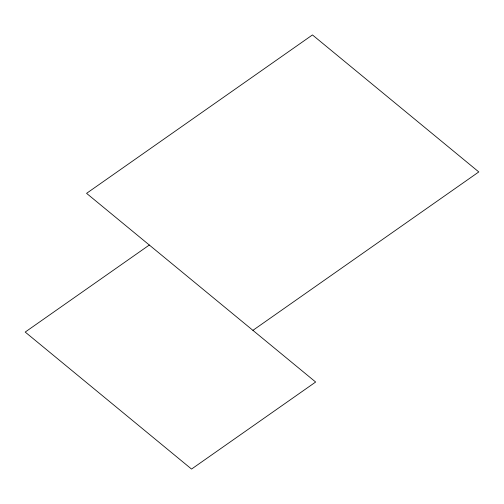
<?xml version="1.0" encoding="UTF-8"?>
<svg xmlns="http://www.w3.org/2000/svg" width="504" height="504" viewBox="0 0 504 504"><rect width="100%" height="100%" fill="white"/><g stroke="black" fill="none" stroke-linecap="round" stroke-linejoin="round"><path stroke-width="0.76" d="M149.316 245.026L25.2 332.067L191.545 469.066L315.655 382.026L86.568 193.347L312.455 34.934L478.8 171.933L252.913 330.347"/></g></svg>
